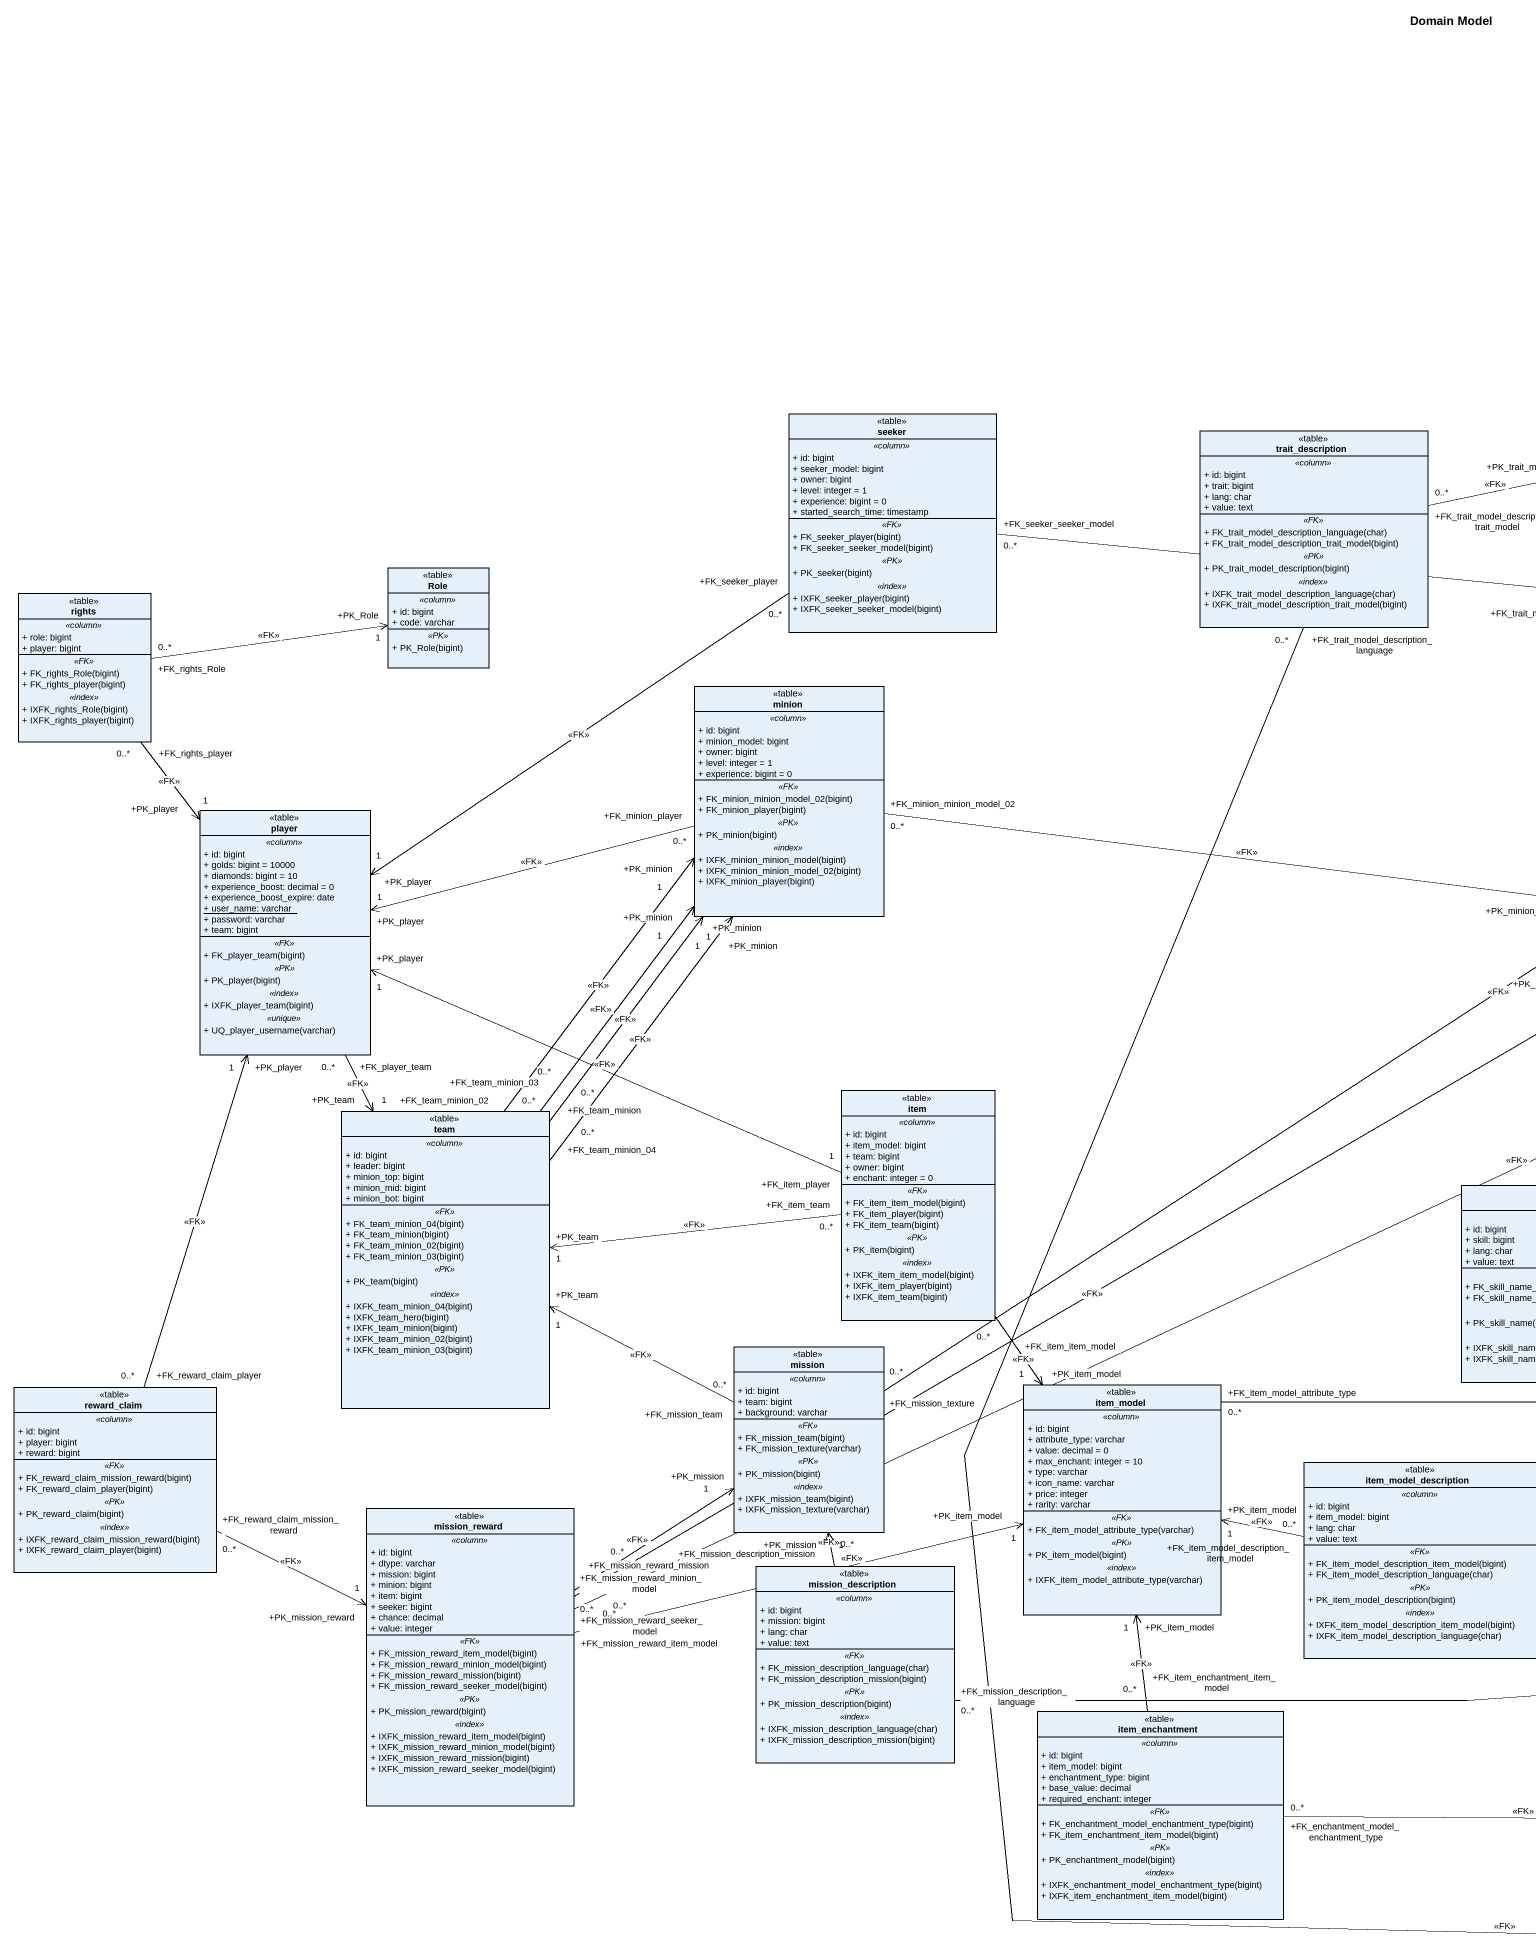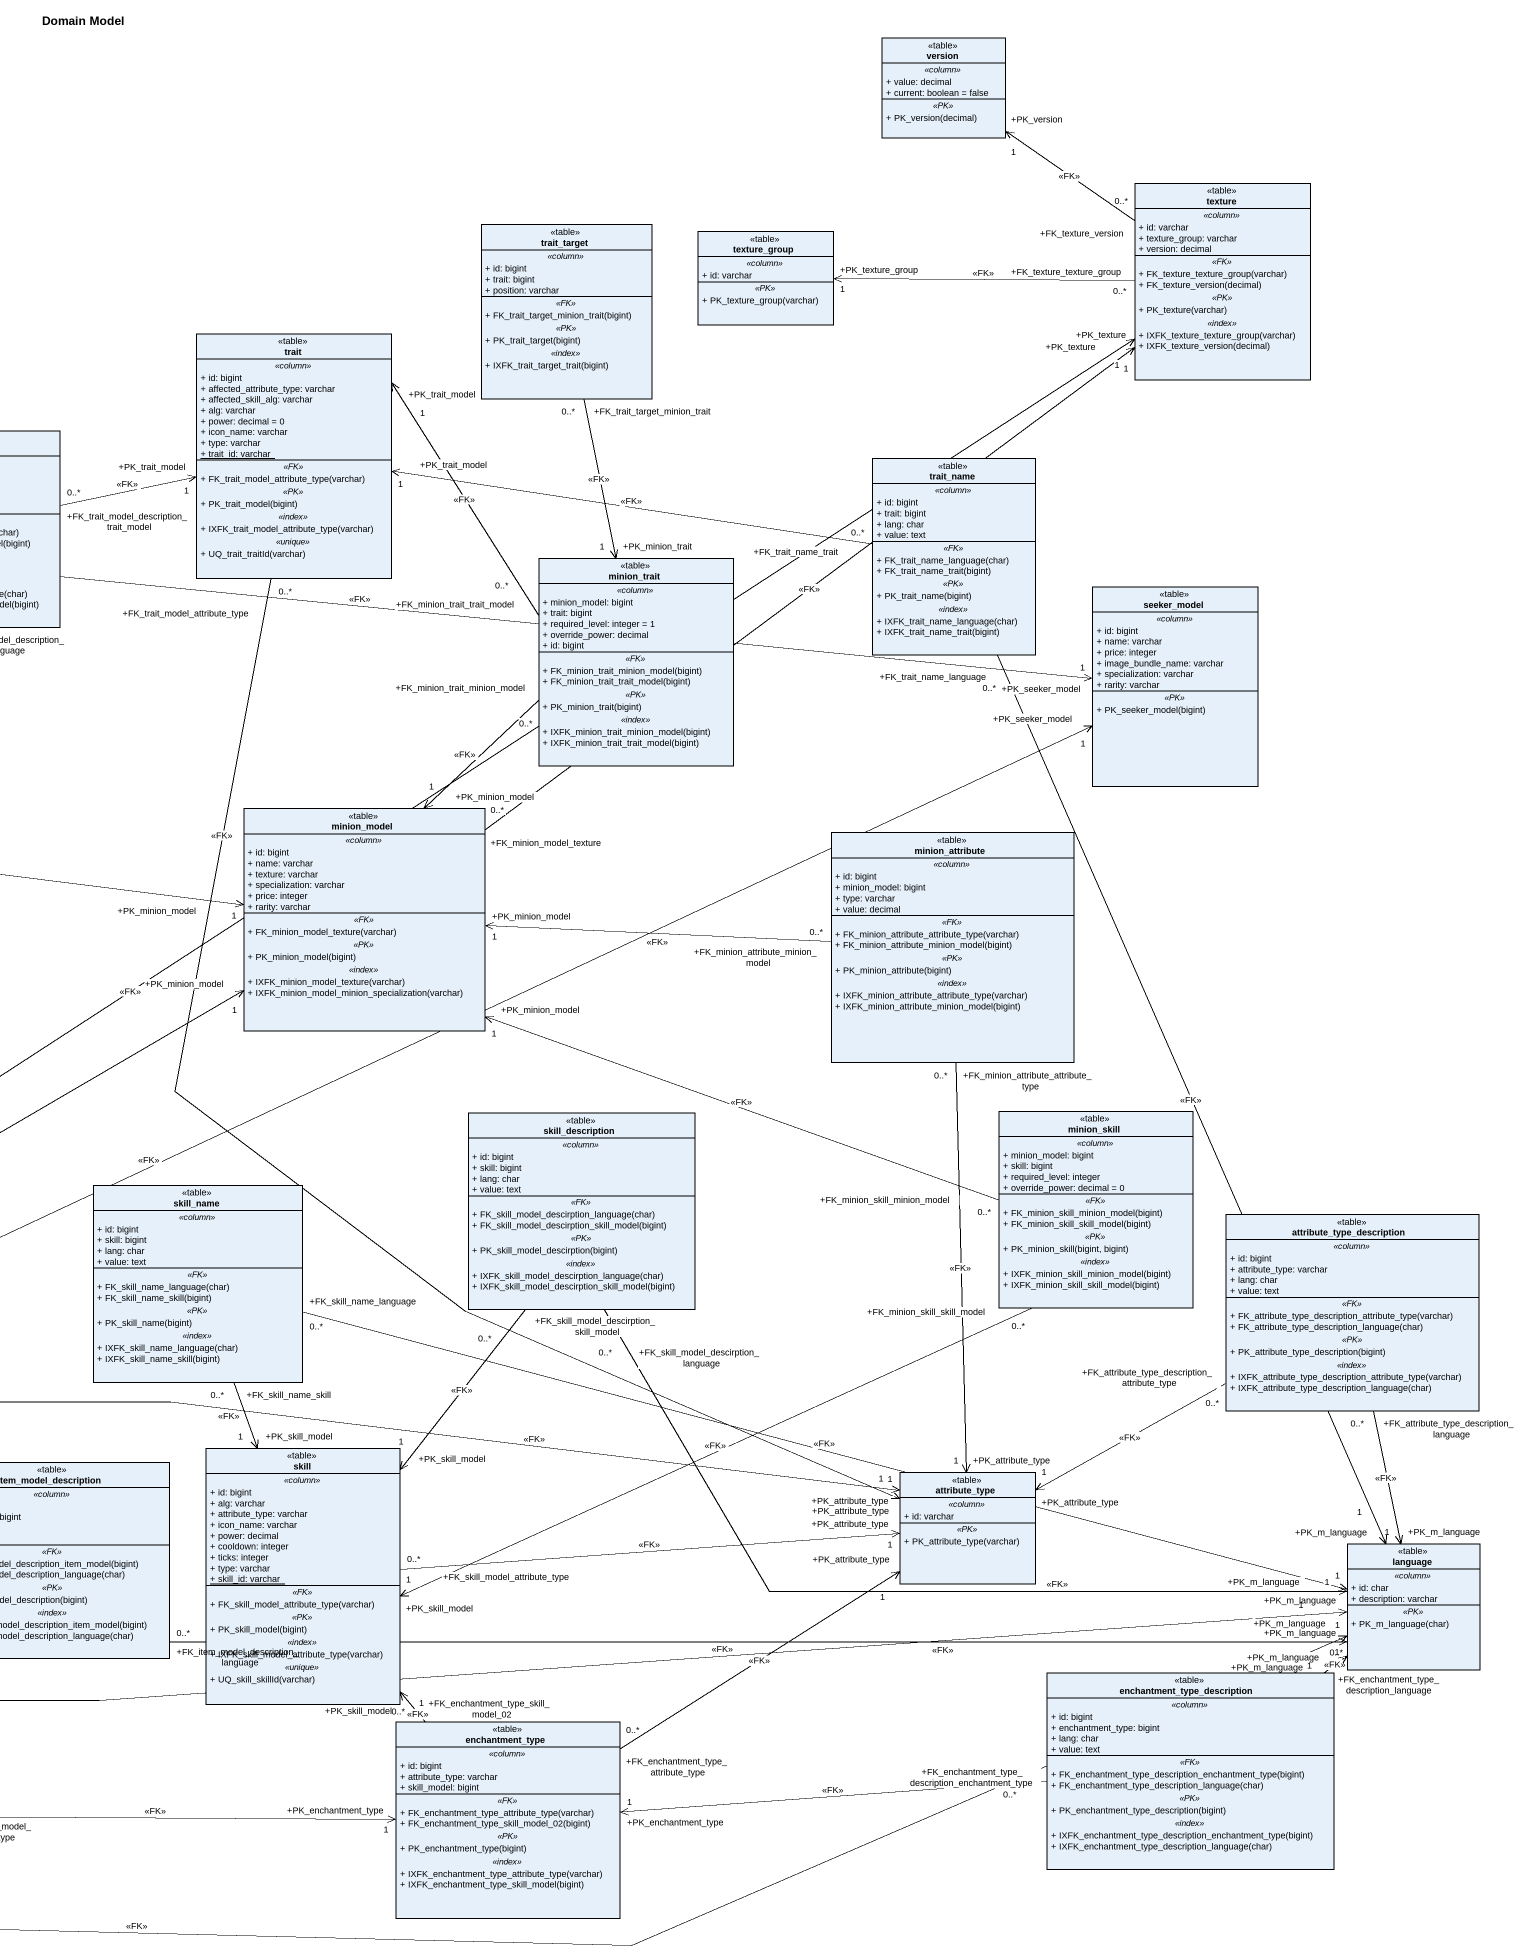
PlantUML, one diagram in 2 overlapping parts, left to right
@startuml
title Domain Model
hide circle
hide empty members
skinparam classAttributeIconSize 0
class version <<table>> {
  .. <<column>> ..
  + value: decimal
  + current: boolean = false
  .. <<PK>> ..
  + PK_version(decimal)
}
class texture <<table>> {
  .. <<column>> ..
  + id: varchar
  + texture_group: varchar
  + version: decimal
  .. <<FK>> ..
  + FK_texture_texture_group(varchar)
  + FK_texture_version(decimal)
  .. <<PK>> ..
  + PK_texture(varchar)
  .. <<index>> ..
  + IXFK_texture_texture_group(varchar)
  + IXFK_texture_version(decimal)
}
class trait_target <<table>> {
  .. <<column>> ..
  + id: bigint
  + trait: bigint
  + position: varchar
  .. <<FK>> ..
  + FK_trait_target_minion_trait(bigint)
  .. <<PK>> ..
  + PK_trait_target(bigint)
  .. <<index>> ..
  + IXFK_trait_target_trait(bigint)
}
class texture_group <<table>> {
  .. <<column>> ..
  + id: varchar
  .. <<PK>> ..
  + PK_texture_group(varchar)
}
class trait <<table>> {
  .. <<column>> ..
  + id: bigint
  + affected_attribute_type: varchar
  + affected_skill_alg: varchar
  + alg: varchar
  + power: decimal = 0
  + icon_name: varchar
  + type: varchar
  {static} + trait_id: varchar
  .. <<FK>> ..
  + FK_trait_model_attribute_type(varchar)
  .. <<PK>> ..
  + PK_trait_model(bigint)
  .. <<index>> ..
  + IXFK_trait_model_attribute_type(varchar)
  .. <<unique>> ..
  + UQ_trait_traitId(varchar)
}
class seeker <<table>> {
  .. <<column>> ..
  + id: bigint
  + seeker_model: bigint
  + owner: bigint
  + level: integer = 1
  + experience: bigint = 0
  + started_search_time: timestamp
  .. <<FK>> ..
  + FK_seeker_player(bigint)
  + FK_seeker_seeker_model(bigint)
  .. <<PK>> ..
  + PK_seeker(bigint)
  .. <<index>> ..
  + IXFK_seeker_player(bigint)
  + IXFK_seeker_seeker_model(bigint)
}
class trait_description <<table>> {
  .. <<column>> ..
  + id: bigint
  + trait: bigint
  + lang: char
  + value: text
  .. <<FK>> ..
  + FK_trait_model_description_language(char)
  + FK_trait_model_description_trait_model(bigint)
  .. <<PK>> ..
  + PK_trait_model_description(bigint)
  .. <<index>> ..
  + IXFK_trait_model_description_language(char)
  + IXFK_trait_model_description_trait_model(bigint)
}
class trait_name <<table>> {
  .. <<column>> ..
  + id: bigint
  + trait: bigint
  + lang: char
  + value: text
  .. <<FK>> ..
  + FK_trait_name_language(char)
  + FK_trait_name_trait(bigint)
  .. <<PK>> ..
  + PK_trait_name(bigint)
  .. <<index>> ..
  + IXFK_trait_name_language(char)
  + IXFK_trait_name_trait(bigint)
}
class Role <<table>> {
  .. <<column>> ..
  + id: bigint
  + code: varchar
  .. <<PK>> ..
  + PK_Role(bigint)
}
class minion_trait <<table>> {
  .. <<column>> ..
  + minion_model: bigint
  + trait: bigint
  + required_level: integer = 1
  + override_power: decimal
  + id: bigint
  .. <<FK>> ..
  + FK_minion_trait_minion_model(bigint)
  + FK_minion_trait_trait_model(bigint)
  .. <<PK>> ..
  + PK_minion_trait(bigint)
  .. <<index>> ..
  + IXFK_minion_trait_minion_model(bigint)
  + IXFK_minion_trait_trait_model(bigint)
}
class rights <<table>> {
  .. <<column>> ..
  + role: bigint
  + player: bigint
  .. <<FK>> ..
  + FK_rights_Role(bigint)
  + FK_rights_player(bigint)
  .. <<index>> ..
  + IXFK_rights_Role(bigint)
  + IXFK_rights_player(bigint)
}
class seeker_model <<table>> {
  .. <<column>> ..
  + id: bigint
  + name: varchar
  + price: integer
  + image_bundle_name: varchar
  + specialization: varchar
  + rarity: varchar
  .. <<PK>> ..
  + PK_seeker_model(bigint)
}
class minion <<table>> {
  .. <<column>> ..
  + id: bigint
  + minion_model: bigint
  + owner: bigint
  + level: integer = 1
  + experience: bigint = 0
  .. <<FK>> ..
  + FK_minion_minion_model_02(bigint)
  + FK_minion_player(bigint)
  .. <<PK>> ..
  + PK_minion(bigint)
  .. <<index>> ..
  + IXFK_minion_minion_model(bigint)
  + IXFK_minion_minion_model_02(bigint)
  + IXFK_minion_player(bigint)
}
class player <<table>> {
  .. <<column>> ..
  + id: bigint
  + golds: bigint = 10000
  + diamonds: bigint = 10
  + experience_boost: decimal = 0
  + experience_boost_expire: date
  {static} + user_name: varchar
  + password: varchar
  + team: bigint
  .. <<FK>> ..
  + FK_player_team(bigint)
  .. <<PK>> ..
  + PK_player(bigint)
  .. <<index>> ..
  + IXFK_player_team(bigint)
  .. <<unique>> ..
  + UQ_player_username(varchar)
}
class minion_model <<table>> {
  .. <<column>> ..
  + id: bigint
  + name: varchar
  + texture: varchar
  + specialization: varchar
  + price: integer
  + rarity: varchar
  .. <<FK>> ..
  + FK_minion_model_texture(varchar)
  .. <<PK>> ..
  + PK_minion_model(bigint)
  .. <<index>> ..
  + IXFK_minion_model_texture(varchar)
  + IXFK_minion_model_minion_specialization(varchar)
}
class minion_attribute <<table>> {
  .. <<column>> ..
  + id: bigint
  + minion_model: bigint
  + type: varchar
  + value: decimal
  .. <<FK>> ..
  + FK_minion_attribute_attribute_type(varchar)
  + FK_minion_attribute_minion_model(bigint)
  .. <<PK>> ..
  + PK_minion_attribute(bigint)
  .. <<index>> ..
  + IXFK_minion_attribute_attribute_type(varchar)
  + IXFK_minion_attribute_minion_model(bigint)
}
class team <<table>> {
  .. <<column>> ..
  + id: bigint
  + leader: bigint
  + minion_top: bigint
  + minion_mid: bigint
  + minion_bot: bigint
  .. <<FK>> ..
  + FK_team_minion_04(bigint)
  + FK_team_minion(bigint)
  + FK_team_minion_02(bigint)
  + FK_team_minion_03(bigint)
  .. <<PK>> ..
  + PK_team(bigint)
  .. <<index>> ..
  + IXFK_team_minion_04(bigint)
  + IXFK_team_hero(bigint)
  + IXFK_team_minion(bigint)
  + IXFK_team_minion_02(bigint)
  + IXFK_team_minion_03(bigint)
}
class item <<table>> {
  .. <<column>> ..
  + id: bigint
  + item_model: bigint
  + team: bigint
  + owner: bigint
  + enchant: integer = 0
  .. <<FK>> ..
  + FK_item_item_model(bigint)
  + FK_item_player(bigint)
  + FK_item_team(bigint)
  .. <<PK>> ..
  + PK_item(bigint)
  .. <<index>> ..
  + IXFK_item_item_model(bigint)
  + IXFK_item_player(bigint)
  + IXFK_item_team(bigint)
}
class skill_description <<table>> {
  .. <<column>> ..
  + id: bigint
  + skill: bigint
  + lang: char
  + value: text
  .. <<FK>> ..
  + FK_skill_model_descirption_language(char)
  + FK_skill_model_descirption_skill_model(bigint)
  .. <<PK>> ..
  + PK_skill_model_descirption(bigint)
  .. <<index>> ..
  + IXFK_skill_model_descirption_language(char)
  + IXFK_skill_model_descirption_skill_model(bigint)
}
class minion_skill <<table>> {
  .. <<column>> ..
  + minion_model: bigint
  + skill: bigint
  + required_level: integer
  + override_power: decimal = 0
  .. <<FK>> ..
  + FK_minion_skill_minion_model(bigint)
  + FK_minion_skill_skill_model(bigint)
  .. <<PK>> ..
  + PK_minion_skill(bigint, bigint)
  .. <<index>> ..
  + IXFK_minion_skill_minion_model(bigint)
  + IXFK_minion_skill_skill_model(bigint)
}
class skill_name <<table>> {
  .. <<column>> ..
  + id: bigint
  + skill: bigint
  + lang: char
  + value: text
  .. <<FK>> ..
  + FK_skill_name_language(char)
  + FK_skill_name_skill(bigint)
  .. <<PK>> ..
  + PK_skill_name(bigint)
  .. <<index>> ..
  + IXFK_skill_name_language(char)
  + IXFK_skill_name_skill(bigint)
}
class attribute_type_description <<table>> {
  .. <<column>> ..
  + id: bigint
  + attribute_type: varchar
  + lang: char
  + value: text
  .. <<FK>> ..
  + FK_attribute_type_description_attribute_type(varchar)
  + FK_attribute_type_description_language(char)
  .. <<PK>> ..
  + PK_attribute_type_description(bigint)
  .. <<index>> ..
  + IXFK_attribute_type_description_attribute_type(varchar)
  + IXFK_attribute_type_description_language(char)
}
class mission <<table>> {
  .. <<column>> ..
  + id: bigint
  + team: bigint
  + background: varchar
  .. <<FK>> ..
  + FK_mission_team(bigint)
  + FK_mission_texture(varchar)
  .. <<PK>> ..
  + PK_mission(bigint)
  .. <<index>> ..
  + IXFK_mission_team(bigint)
  + IXFK_mission_texture(varchar)
}
class reward_claim <<table>> {
  .. <<column>> ..
  + id: bigint
  + player: bigint
  + reward: bigint
  .. <<FK>> ..
  + FK_reward_claim_mission_reward(bigint)
  + FK_reward_claim_player(bigint)
  .. <<PK>> ..
  + PK_reward_claim(bigint)
  .. <<index>> ..
  + IXFK_reward_claim_mission_reward(bigint)
  + IXFK_reward_claim_player(bigint)
}
class item_model <<table>> {
  .. <<column>> ..
  + id: bigint
  + attribute_type: varchar
  + value: decimal = 0
  + max_enchant: integer = 10
  + type: varchar
  + icon_name: varchar
  + price: integer
  + rarity: varchar
  .. <<FK>> ..
  + FK_item_model_attribute_type(varchar)
  .. <<PK>> ..
  + PK_item_model(bigint)
  .. <<index>> ..
  + IXFK_item_model_attribute_type(varchar)
}
class skill <<table>> {
  .. <<column>> ..
  + id: bigint
  + alg: varchar
  + attribute_type: varchar
  + icon_name: varchar
  + power: decimal
  + cooldown: integer
  + ticks: integer
  + type: varchar
  {static} + skill_id: varchar
  .. <<FK>> ..
  + FK_skill_model_attribute_type(varchar)
  .. <<PK>> ..
  + PK_skill_model(bigint)
  .. <<index>> ..
  + IXFK_skill_model_attribute_type(varchar)
  .. <<unique>> ..
  + UQ_skill_skillId(varchar)
}
class item_model_description <<table>> {
  .. <<column>> ..
  + id: bigint
  + item_model: bigint
  + lang: char
  + value: text
  .. <<FK>> ..
  + FK_item_model_description_item_model(bigint)
  + FK_item_model_description_language(char)
  .. <<PK>> ..
  + PK_item_model_description(bigint)
  .. <<index>> ..
  + IXFK_item_model_description_item_model(bigint)
  + IXFK_item_model_description_language(char)
}
class attribute_type <<table>> {
  .. <<column>> ..
  + id: varchar
  .. <<PK>> ..
  + PK_attribute_type(varchar)
}
class mission_reward <<table>> {
  .. <<column>> ..
  + id: bigint
  + dtype: varchar
  + mission: bigint
  + minion: bigint
  + item: bigint
  + seeker: bigint
  + chance: decimal
  + value: integer
  .. <<FK>> ..
  + FK_mission_reward_item_model(bigint)
  + FK_mission_reward_minion_model(bigint)
  + FK_mission_reward_mission(bigint)
  + FK_mission_reward_seeker_model(bigint)
  .. <<PK>> ..
  + PK_mission_reward(bigint)
  .. <<index>> ..
  + IXFK_mission_reward_item_model(bigint)
  + IXFK_mission_reward_minion_model(bigint)
  + IXFK_mission_reward_mission(bigint)
  + IXFK_mission_reward_seeker_model(bigint)
}
class mission_description <<table>> {
  .. <<column>> ..
  + id: bigint
  + mission: bigint
  + lang: char
  + value: text
  .. <<FK>> ..
  + FK_mission_description_language(char)
  + FK_mission_description_mission(bigint)
  .. <<PK>> ..
  + PK_mission_description(bigint)
  .. <<index>> ..
  + IXFK_mission_description_language(char)
  + IXFK_mission_description_mission(bigint)
}
class language <<table>> {
  .. <<column>> ..
  + id: char
  + description: varchar
  .. <<PK>> ..
  + PK_m_language(char)
}
class enchantment_type_description <<table>> {
  .. <<column>> ..
  + id: bigint
  + enchantment_type: bigint
  + lang: char
  + value: text
  .. <<FK>> ..
  + FK_enchantment_type_description_enchantment_type(bigint)
  + FK_enchantment_type_description_language(char)
  .. <<PK>> ..
  + PK_enchantment_type_description(bigint)
  .. <<index>> ..
  + IXFK_enchantment_type_description_enchantment_type(bigint)
  + IXFK_enchantment_type_description_language(char)
}
class item_enchantment <<table>> {
  .. <<column>> ..
  + id: bigint
  + item_model: bigint
  + enchantment_type: bigint
  + base_value: decimal
  + required_enchant: integer
  .. <<FK>> ..
  + FK_enchantment_model_enchantment_type(bigint)
  + FK_item_enchantment_item_model(bigint)
  .. <<PK>> ..
  + PK_enchantment_model(bigint)
  .. <<index>> ..
  + IXFK_enchantment_model_enchantment_type(bigint)
  + IXFK_item_enchantment_item_model(bigint)
}
class enchantment_type <<table>> {
  .. <<column>> ..
  + id: bigint
  + attribute_type: varchar
  + skill_model: bigint
  .. <<FK>> ..
  + FK_enchantment_type_attribute_type(varchar)
  + FK_enchantment_type_skill_model_02(bigint)
  .. <<PK>> ..
  + PK_enchantment_type(bigint)
  .. <<index>> ..
  + IXFK_enchantment_type_attribute_type(varchar)
  + IXFK_enchantment_type_skill_model(bigint)
}
texture "+FK_texture_version\n0..*" -up-> "+PK_version\n1" version : <<FK>>
texture "+FK_texture_texture_group\n0..*" -left-> "+PK_texture_group\n1" texture_group : <<FK>>
trait_target "+FK_trait_target_minion_trait\n0..*" --> "+PK_minion_trait\n1" minion_trait : <<FK>>
trait "+FK_trait_model_attribute_type\n0..*" --> "+PK_attribute_type\n1" attribute_type : <<FK>>
seeker "+FK_seeker_seeker_model\n0..*" -right-> "+PK_seeker_model\n1" seeker_model : <<FK>>
seeker "+FK_seeker_player\n0..*" --> "+PK_player\n1" player : <<FK>>
trait_description "+FK_trait_model_description_trait_model\n0..*" -right-> "+PK_trait_model\n1" trait : <<FK>>
trait_description "+FK_trait_model_description_language\n0..*" --> "+PK_m_language\n1" language : <<FK>>
trait_name "+FK_trait_name_trait\n0..*" -left-> "+PK_trait_model\n1" trait : <<FK>>
trait_name "+FK_trait_name_language\n0..*" --> "+PK_m_language\n1" language : <<FK>>
minion_trait "+FK_minion_trait_trait_model\n0..*" -up-> "+PK_trait_model\n1" trait : <<FK>>
minion_trait "+FK_minion_trait_minion_model\n0..*" --> "+PK_minion_model\n1" minion_model : <<FK>>
rights "+FK_rights_Role\n0..*" -right-> "+PK_Role\n1" Role : <<FK>>
rights "+FK_rights_player\n0..*" --> "+PK_player\n1" player : <<FK>>
minion "+FK_minion_player\n0..*" -left-> "+PK_player\n1" player : <<FK>>
minion "+FK_minion_minion_model_02\n0..*" -right-> "+PK_minion_model\n1" minion_model : <<FK>>
player "+FK_player_team\n0..*" --> "+PK_team\n1" team : <<FK>>
minion_model "+FK_minion_model_texture\n0..*" -up-> "+PK_texture\n1" texture : <<FK>>
minion_attribute "+FK_minion_attribute_minion_model\n0..*" -left-> "+PK_minion_model\n1" minion_model : <<FK>>
minion_attribute "+FK_minion_attribute_attribute_type\n0..*" --> "+PK_attribute_type\n1" attribute_type : <<FK>>
team "+FK_team_minion\n0..*" -up-> "+PK_minion\n1" minion : <<FK>>
team "+FK_team_minion_02\n0..*" -up-> "+PK_minion\n1" minion : <<FK>>
team "+FK_team_minion_03\n0..*" -up-> "+PK_minion\n1" minion : <<FK>>
team "+FK_team_minion_04\n0..*" -up-> "+PK_minion\n1" minion : <<FK>>
item "+FK_item_player\n1" -left-> "+PK_player\n1" player : <<FK>>
item "+FK_item_team\n0..*" -left-> "+PK_team\n1" team : <<FK>>
item "+FK_item_item_model\n0..*" --> "+PK_item_model\n1" item_model : <<FK>>
skill_description "+FK_skill_model_descirption_skill_model\n0..*" --> "+PK_skill_model\n1" skill : <<FK>>
skill_description "+FK_skill_model_descirption_language\n0..*" -right-> "+PK_m_language\n1" language : <<FK>>
minion_skill "+FK_minion_skill_minion_model\n0..*" -left-> "+PK_minion_model\n1" minion_model : <<FK>>
minion_skill "+FK_minion_skill_skill_model\n0..*" -left-> "+PK_skill_model\n1" skill : <<FK>>
skill_name "+FK_skill_name_skill\n0..*" --> "+PK_skill_model\n1" skill : <<FK>>
skill_name "+FK_skill_name_language\n0..*" -right-> "+PK_m_language\n1" language : <<FK>>
attribute_type_description "+FK_attribute_type_description_attribute_type\n0..*" -left-> "+PK_attribute_type\n1" attribute_type : <<FK>>
attribute_type_description "+FK_attribute_type_description_language\n0..*" --> "+PK_m_language\n1" language : <<FK>>
mission "+FK_mission_texture\n0..*" -up-> "+PK_texture\n1" texture : <<FK>>
mission "+FK_mission_team\n0..*" -left-> "+PK_team\n1" team : <<FK>>
reward_claim "+FK_reward_claim_player\n0..*" -up-> "+PK_player\n1" player : <<FK>>
reward_claim "+FK_reward_claim_mission_reward\n0..*" -right-> "+PK_mission_reward\n1" mission_reward : <<FK>>
item_model "+FK_item_model_attribute_type\n0..*" -right-> "+PK_attribute_type\n1" attribute_type : <<FK>>
skill "+FK_skill_model_attribute_type\n0..*" -right-> "+PK_attribute_type\n1" attribute_type : <<FK>>
item_model_description "+FK_item_model_description_item_model\n0..*" -left-> "+PK_item_model\n1" item_model : <<FK>>
item_model_description "+FK_item_model_description_language\n0..*" -right-> "+PK_m_language\n1" language : <<FK>>
mission_reward "+FK_mission_reward_seeker_model\n0..*" -right-> "+PK_seeker_model\n1" seeker_model : <<FK>>
mission_reward "+FK_mission_reward_minion_model\n0..*" -right-> "+PK_minion_model\n1" minion_model : <<FK>>
mission_reward "+FK_mission_reward_mission\n0..*" -up-> "+PK_mission\n1" mission : <<FK>>
mission_reward "+FK_mission_reward_item_model\n0..*" -right-> "+PK_item_model\n1" item_model : <<FK>>
mission_description "+FK_mission_description_mission\n0..*" -up-> "+PK_mission\n1" mission : <<FK>>
mission_description "+FK_mission_description_language\n0..*" -right-> "+PK_m_language\n1" language : <<FK>>
enchantment_type_description "+FK_enchantment_type_description_language\n0..*" -up-> "+PK_m_language\n1" language : <<FK>>
enchantment_type_description "+FK_enchantment_type_description_enchantment_type\n0..*" -left-> "+PK_enchantment_type\n1" enchantment_type : <<FK>>
item_enchantment "+FK_item_enchantment_item_model\n0..*" -up-> "+PK_item_model\n1" item_model : <<FK>>
item_enchantment "+FK_enchantment_model_enchantment_type\n0..*" -right-> "+PK_enchantment_type\n1" enchantment_type : <<FK>>
enchantment_type "+FK_enchantment_type_skill_model_02\n0..*" -up-> "+PK_skill_model\n1" skill : <<FK>>
enchantment_type "+FK_enchantment_type_attribute_type\n0..*" -up-> "+PK_attribute_type\n1" attribute_type : <<FK>>
@enduml
